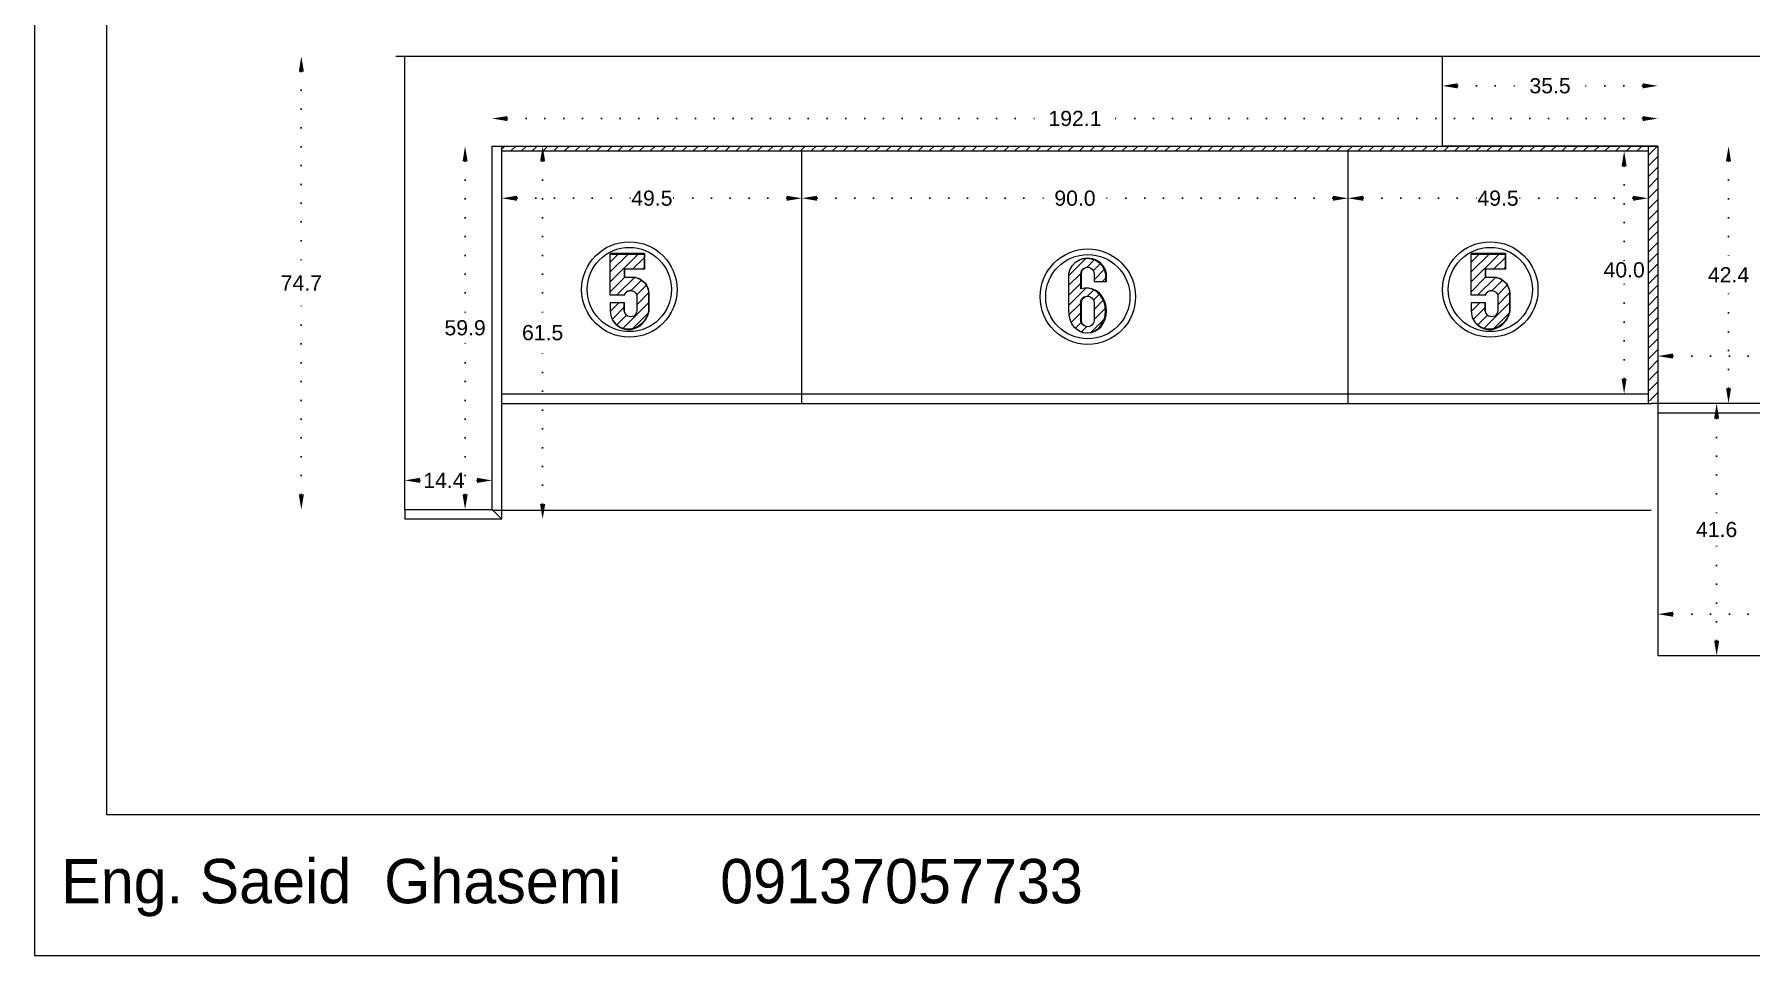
# Model space of a CAD drawing. Header units: inches. Extents: x 104 to 9740, y 936 to 6735.
# Drawn here: x 2817.4 to 3100.3, y 1988.3 to 2140.1 of the extents above; entities that cross this region are included whole.
import ezdxf

# ---------------------------------------------------------------- set-up
doc = ezdxf.new("R2010")
doc.units = ezdxf.units.IN
doc.header["$MEASUREMENT"] = 0
doc.linetypes.add('ACAD_ISO07W100', pattern=[3, 0, -3])
doc.styles.get("Standard").update_dxf_attribs({"font": 'arial.ttf'})
doc.dimstyles.new('Copy of Standard', dxfattribs={"dimtxt": 2.5, "dimasz": 2.5, "dimexe": 0.18, "dimexo": 0.0625, "dimgap": 0.09, "dimtad": 0, "dimtih": 1, "dimtoh": 1, "dimdec": 1, "dimzin": 0, "dimdsep": 46, "dimtxsty": 'Standard', "dimcen": 0.09, "dimse1": 1, "dimse2": 1, "dimadec": 0, "dimazin": 0, "dimtfac": 1, "dimtdec": 1, "dimtix": 1, "dimtofl": 0, "dimtmove": 0, "dimatfit": 3, "dimfxl": 1, "dimtolj": 1, "dimtzin": 0, "dimarcsym": 0})

# ---------------------------------------------------------------- blocks, each defined once
blk = doc.blocks.new('*D304')
at = {"color": 0, "linetype": 'ACAD_ISO07W100', "lineweight": -2, "transparency": 16777216}
for p, q in [((3096.67, 2119.21), (3096.67, 2101.86)), ((3096.67, 2081.81), (3096.67, 2099.16))]:
    blk.add_line(p, q, dxfattribs=at)
at = {"color": 0, "transparency": 16777216}
for points in [[(3096.25, 2119.21), (3097.08, 2119.21), (3096.67, 2121.71)], [(3096.25, 2081.81), (3097.08, 2081.81), (3096.67, 2079.31)]]:
    blk.add_solid(points, dxfattribs=at)
at = {"layer": 'Defpoints', "color": 0, "transparency": 16777216}
for p in [(3085, 2121.71), (3096.67, 2121.71), (3085, 2079.31)]:
    blk.add_point(p, dxfattribs=at)
at = {"color": 0, "lineweight": 20, "transparency": 16777216, "insert": (3096.67, 2100.51), "char_height": 2.5, "attachment_point": 5}
blk.add_mtext('\\A1;42.4', dxfattribs=at)
blk = doc.blocks.new('*D305')
at = {"color": 0, "linetype": 'ACAD_ISO07W100', "lineweight": -2, "transparency": 16777216}
for p, q in [((3052, 2131.65), (3063.9, 2131.65)), ((3082.5, 2131.65), (3070.59, 2131.65))]:
    blk.add_line(p, q, dxfattribs=at)
at = {"color": 0, "transparency": 16777216}
for points in [[(3052, 2132.07), (3052, 2131.23), (3049.5, 2131.65)], [(3082.5, 2132.07), (3082.5, 2131.23), (3085, 2131.65)]]:
    blk.add_solid(points, dxfattribs=at)
at = {"layer": 'Defpoints', "color": 0, "transparency": 16777216}
for p in [(3085, 2131.65), (3049.5, 2121.71), (3085, 2121.71)]:
    blk.add_point(p, dxfattribs=at)
at = {"color": 0, "lineweight": 20, "transparency": 16777216, "insert": (3067.25, 2131.65), "char_height": 2.5, "attachment_point": 5}
blk.add_mtext('\\A1;35.5', dxfattribs=at)
blk = doc.blocks.new('*D306')
at = {"color": 0, "linetype": 'ACAD_ISO07W100', "lineweight": -2, "transparency": 16777216}
for p, q in [((2895.4, 2126.26), (2985, 2126.26)), ((3082.5, 2126.26), (2992.9, 2126.26))]:
    blk.add_line(p, q, dxfattribs=at)
at = {"color": 0, "transparency": 16777216}
for points in [[(2895.4, 2126.67), (2895.4, 2125.84), (2892.9, 2126.26)], [(3082.5, 2126.67), (3082.5, 2125.84), (3085, 2126.26)]]:
    blk.add_solid(points, dxfattribs=at)
at = {"layer": 'Defpoints', "color": 0, "transparency": 16777216}
for p in [(2892.9, 2126.26), (2892.9, 2121.71), (3085, 2121.71)]:
    blk.add_point(p, dxfattribs=at)
at = {"color": 0, "lineweight": 20, "transparency": 16777216, "insert": (2988.95, 2126.26), "char_height": 2.5, "attachment_point": 5}
blk.add_mtext('\\A1;192.1', dxfattribs=at)
blk = doc.blocks.new('*D307')
at = {"color": 0, "linetype": 'ACAD_ISO07W100', "lineweight": -2, "transparency": 16777216}
for p, q in [((2888.44, 2119.21), (2888.44, 2093.13)), ((2888.44, 2064.31), (2888.44, 2090.39))]:
    blk.add_line(p, q, dxfattribs=at)
at = {"color": 0, "transparency": 16777216}
for points in [[(2888.03, 2119.21), (2888.86, 2119.21), (2888.44, 2121.71)], [(2888.03, 2064.31), (2888.86, 2064.31), (2888.44, 2061.81)]]:
    blk.add_solid(points, dxfattribs=at)
at = {"layer": 'Defpoints', "color": 0, "transparency": 16777216}
for p in [(2888.44, 2121.71), (2892.9, 2121.71), (2892.9, 2061.81)]:
    blk.add_point(p, dxfattribs=at)
at = {"color": 0, "lineweight": 20, "transparency": 16777216, "insert": (2888.44, 2091.76), "char_height": 2.5, "attachment_point": 5}
blk.add_mtext('\\A1;59.9', dxfattribs=at)
blk = doc.blocks.new('*D296')
at = {"color": 0, "linetype": 'ACAD_ISO07W100', "lineweight": -2, "transparency": 16777216}
for p, q in [((2861.45, 2134.01), (2861.45, 2100.5)), ((2861.45, 2064.31), (2861.45, 2097.82))]:
    blk.add_line(p, q, dxfattribs=at)
at = {"color": 0, "transparency": 16777216}
for points in [[(2861.03, 2134.01), (2861.87, 2134.01), (2861.45, 2136.51)], [(2861.03, 2064.31), (2861.87, 2064.31), (2861.45, 2061.81)]]:
    blk.add_solid(points, dxfattribs=at)
at = {"layer": 'Defpoints', "color": 0, "transparency": 16777216}
for p in [(2861.45, 2136.51), (2877, 2136.51), (2877, 2061.81)]:
    blk.add_point(p, dxfattribs=at)
at = {"color": 0, "lineweight": 20, "transparency": 16777216, "insert": (2861.45, 2099.16), "char_height": 2.5, "attachment_point": 5}
blk.add_mtext('\\A1;74.7', dxfattribs=at)
blk = doc.blocks.new('*D308')
at = {"color": 0, "linetype": 'ACAD_ISO07W100', "lineweight": -2, "transparency": 16777216}
for p, q in [((2881, 2066.62), (2881.73, 2066.62)), ((2890.4, 2066.62), (2888.16, 2066.62))]:
    blk.add_line(p, q, dxfattribs=at)
at = {"color": 0, "transparency": 16777216}
for points in [[(2881, 2067.04), (2881, 2066.21), (2878.5, 2066.62)], [(2890.4, 2067.04), (2890.4, 2066.21), (2892.9, 2066.62)]]:
    blk.add_solid(points, dxfattribs=at)
at = {"layer": 'Defpoints', "color": 0, "transparency": 16777216}
for p in [(2892.9, 2066.62), (2878.5, 2061.81), (2892.9, 2061.81)]:
    blk.add_point(p, dxfattribs=at)
at = {"color": 0, "lineweight": 20, "transparency": 16777216, "insert": (2884.95, 2066.62), "char_height": 2.5, "attachment_point": 5}
blk.add_mtext('\\A1;14.4', dxfattribs=at)
blk = doc.blocks.new('*D309')
at = {"color": 0, "linetype": 'ACAD_ISO07W100', "lineweight": -2, "transparency": 16777216}
for p, q in [((2897, 2113.12), (2915.83, 2113.12)), ((2941.45, 2113.12), (2922.62, 2113.12))]:
    blk.add_line(p, q, dxfattribs=at)
at = {"color": 0, "transparency": 16777216}
for points in [[(2897, 2113.54), (2897, 2112.7), (2894.5, 2113.12)], [(2941.45, 2113.54), (2941.45, 2112.7), (2943.95, 2113.12)]]:
    blk.add_solid(points, dxfattribs=at)
at = {"layer": 'Defpoints', "color": 0, "transparency": 16777216}
for p in [(2894.5, 2121.71), (2943.95, 2120.91), (2894.5, 2113.12)]:
    blk.add_point(p, dxfattribs=at)
at = {"color": 0, "lineweight": 20, "transparency": 16777216, "insert": (2919.22, 2113.12), "char_height": 2.5, "attachment_point": 5}
blk.add_mtext('\\A1;49.5', dxfattribs=at)
blk = doc.blocks.new('*D297')
at = {"color": 0, "linetype": 'ACAD_ISO07W100', "lineweight": -2, "transparency": 16777216}
for p, q in [((2946.45, 2113.12), (2985.62, 2113.12)), ((3031.45, 2113.12), (2992.28, 2113.12))]:
    blk.add_line(p, q, dxfattribs=at)
at = {"color": 0, "transparency": 16777216}
for points in [[(2946.45, 2113.54), (2946.45, 2112.7), (2943.95, 2113.12)], [(3031.45, 2113.54), (3031.45, 2112.7), (3033.95, 2113.12)]]:
    blk.add_solid(points, dxfattribs=at)
at = {"layer": 'Defpoints', "color": 0, "transparency": 16777216}
for p in [(2943.95, 2120.91), (3033.95, 2120.91), (2943.95, 2113.12)]:
    blk.add_point(p, dxfattribs=at)
at = {"color": 0, "lineweight": 20, "transparency": 16777216, "insert": (2988.95, 2113.12), "char_height": 2.5, "attachment_point": 5}
blk.add_mtext('\\A1;90.0', dxfattribs=at)
blk = doc.blocks.new('*D298')
at = {"color": 0, "linetype": 'ACAD_ISO07W100', "lineweight": -2, "transparency": 16777216}
for p, q in [((3036.45, 2113.12), (3055.28, 2113.12)), ((3080.9, 2113.12), (3062.07, 2113.12))]:
    blk.add_line(p, q, dxfattribs=at)
at = {"color": 0, "transparency": 16777216}
for points in [[(3036.45, 2113.54), (3036.45, 2112.7), (3033.95, 2113.12)], [(3080.9, 2113.54), (3080.9, 2112.7), (3083.4, 2113.12)]]:
    blk.add_solid(points, dxfattribs=at)
at = {"layer": 'Defpoints', "color": 0, "transparency": 16777216}
for p in [(3083.4, 2121.71), (3033.95, 2120.91), (3083.4, 2113.12)]:
    blk.add_point(p, dxfattribs=at)
at = {"color": 0, "lineweight": 20, "transparency": 16777216, "insert": (3058.67, 2113.12), "char_height": 2.5, "attachment_point": 5}
blk.add_mtext('\\A1;49.5', dxfattribs=at)
blk = doc.blocks.new('*D310')
at = {"color": 0, "linetype": 'ACAD_ISO07W100', "lineweight": -2, "transparency": 16777216}
for p, q in [((3087.5, 2087.11), (3148.55, 2087.11)), ((3218, 2087.11), (3156.95, 2087.11))]:
    blk.add_line(p, q, dxfattribs=at)
at = {"color": 0, "transparency": 16777216}
for points in [[(3087.5, 2087.53), (3087.5, 2086.7), (3085, 2087.11)], [(3218, 2087.53), (3218, 2086.7), (3220.5, 2087.11)]]:
    blk.add_solid(points, dxfattribs=at)
at = {"layer": 'Defpoints', "color": 0, "transparency": 16777216}
for p in [(3220.5, 2087.11), (3085, 2079.31), (3220.5, 2079.31)]:
    blk.add_point(p, dxfattribs=at)
at = {"color": 0, "lineweight": 20, "transparency": 16777216, "insert": (3152.75, 2087.11), "char_height": 2.5, "attachment_point": 5}
blk.add_mtext('\\A1;135.5', dxfattribs=at)
blk = doc.blocks.new('*D299')
at = {"color": 0, "linetype": 'ACAD_ISO07W100', "lineweight": -2, "transparency": 16777216}
for p, q in [((3079.46, 2118.41), (3079.46, 2102.68)), ((3079.46, 2083.41), (3079.46, 2099.94))]:
    blk.add_line(p, q, dxfattribs=at)
at = {"color": 0, "transparency": 16777216}
for points in [[(3079.04, 2118.41), (3079.87, 2118.41), (3079.46, 2120.91)], [(3079.04, 2083.41), (3079.87, 2083.41), (3079.46, 2080.91)]]:
    blk.add_solid(points, dxfattribs=at)
at = {"layer": 'Defpoints', "color": 0, "transparency": 16777216}
for p in [(3083.4, 2120.91), (3034.56, 2080.91), (3079.46, 2080.91)]:
    blk.add_point(p, dxfattribs=at)
at = {"color": 0, "lineweight": 20, "transparency": 16777216, "insert": (3079.46, 2101.31), "char_height": 2.5, "attachment_point": 5}
blk.add_mtext('\\A1;40.0', dxfattribs=at)
blk = doc.blocks.new('*D317')
at = {"color": 0, "linetype": 'ACAD_ISO07W100', "lineweight": -2, "transparency": 16777216}
for p, q in [((2901.22, 2119.21), (2901.22, 2092.33)), ((2901.22, 2062.71), (2901.22, 2089.59))]:
    blk.add_line(p, q, dxfattribs=at)
at = {"color": 0, "transparency": 16777216}
for points in [[(2900.8, 2119.21), (2901.64, 2119.21), (2901.22, 2121.71)], [(2900.8, 2062.71), (2901.64, 2062.71), (2901.22, 2060.21)]]:
    blk.add_solid(points, dxfattribs=at)
at = {"layer": 'Defpoints', "color": 0, "transparency": 16777216}
for p in [(2894.5, 2121.71), (2901.22, 2121.71), (2894.5, 2060.21)]:
    blk.add_point(p, dxfattribs=at)
at = {"color": 0, "lineweight": 20, "transparency": 16777216, "insert": (2901.22, 2090.96), "char_height": 2.5, "attachment_point": 5}
blk.add_mtext('\\A1;61.5', dxfattribs=at)
blk = doc.blocks.new('*D318')
at = {"color": 0, "linetype": 'ACAD_ISO07W100', "lineweight": -2, "transparency": 16777216}
for p, q in [((3087.5, 2044.57), (3149.11, 2044.57)), ((3217.5, 2044.57), (3157.48, 2044.57))]:
    blk.add_line(p, q, dxfattribs=at)
at = {"color": 0, "transparency": 16777216}
for points in [[(3087.5, 2044.98), (3087.5, 2044.15), (3085, 2044.57)], [(3217.5, 2044.98), (3217.5, 2044.15), (3220, 2044.57)]]:
    blk.add_solid(points, dxfattribs=at)
at = {"layer": 'Defpoints', "color": 0, "transparency": 16777216}
for p in [(3220, 2044.57), (3085, 2039.31), (3220, 2037.71)]:
    blk.add_point(p, dxfattribs=at)
at = {"color": 0, "lineweight": 20, "transparency": 16777216, "insert": (3153.3, 2044.57), "char_height": 2.5, "attachment_point": 5}
blk.add_mtext('\\A1;135.0', dxfattribs=at)
blk = doc.blocks.new('*D320')
at = {"color": 0, "linetype": 'ACAD_ISO07W100', "lineweight": -2, "transparency": 16777216}
for p, q in [((3094.7, 2076.81), (3094.7, 2059.88)), ((3094.7, 2040.21), (3094.7, 2057.14))]:
    blk.add_line(p, q, dxfattribs=at)
at = {"color": 0, "transparency": 16777216}
for points in [[(3094.29, 2076.81), (3095.12, 2076.81), (3094.7, 2079.31)], [(3094.29, 2040.21), (3095.12, 2040.21), (3094.7, 2037.71)]]:
    blk.add_solid(points, dxfattribs=at)
at = {"layer": 'Defpoints', "color": 0, "transparency": 16777216}
for p in [(3085, 2079.31), (3085, 2037.71), (3094.7, 2037.71)]:
    blk.add_point(p, dxfattribs=at)
at = {"color": 0, "lineweight": 20, "transparency": 16777216, "insert": (3094.7, 2058.51), "char_height": 2.5, "attachment_point": 5}
blk.add_mtext('\\A1;41.6', dxfattribs=at)

msp = doc.modelspace()

# ---------------------------------------------------------------- hatches: boundary and pattern name
at = {"lineweight": 20}
h = msp.add_hatch(dxfattribs=at)
h.set_pattern_fill('ANSI31', color=256, scale=10)
h.set_pattern_definition([(45, (1348.1297, 689.729), (-0.8838835, 0.8838835), [])])
h.paths.add_polyline_path([(3083.4, 2121.71), (3049.5, 2121.71), (2894.5, 2121.71), (2894.5, 2120.91), (3083.4, 2120.91)])
h = msp.add_hatch(dxfattribs=at)
h.set_pattern_fill('ANSI31', color=256, scale=10)
h.set_pattern_definition([(45, (1348.1297, -217.913), (-0.8838835, 0.8838835), [])])
h.paths.add_polyline_path([(3083.4, 2080.11), (3083.9, 2079.31), (3085, 2079.31), (3085, 2121.71), (3083.4, 2121.71)])
h = msp.add_hatch(dxfattribs=at)
h.set_pattern_fill('ANSI31', color=256, scale=9.218651)
h.set_pattern_definition([(45, (2237.5294, 2643.4883), (-0.8148213, 0.8148213), [])])
h.paths.add_polyline_path([(2918.07, 2099.1), (2917.84, 2099.35), (2917.58, 2099.57), (2917.29, 2099.76), (2916.98, 2099.91), (2916.71, 2100.01), (2916.4, 2100.07), (2916.03, 2100.1), (2914.68, 2100.1), (2914.68, 2101.41), (2917.96, 2101.41), (2917.96, 2103.93), (2912.36, 2103.93), (2912.36, 2097.18), (2914.68, 2097.18), (2914.77, 2097.38), (2914.9, 2097.56), (2915.06, 2097.7), (2915.25, 2097.82), (2915.46, 2097.88), (2915.7, 2097.91), (2915.95, 2097.88), (2916.16, 2097.81), (2916.35, 2097.7), (2916.52, 2097.55), (2916.65, 2097.37), (2916.74, 2097.17), (2916.74, 2094.59), (2916.71, 2094.33), (2916.6, 2094.08), (2916.44, 2093.87), (2916.23, 2093.71), (2915.99, 2093.61), (2915.73, 2093.58), (2915.46, 2093.61), (2915.22, 2093.71), (2914.99, 2093.89), (2914.81, 2094.12), (2914.71, 2094.36), (2914.68, 2094.62), (2914.68, 2095.88), (2912.36, 2095.88), (2912.36, 2094.59), (2912.39, 2094.17), (2912.47, 2093.76), (2912.6, 2093.41), (2912.78, 2093.04), (2913.02, 2092.7), (2913.29, 2092.39), (2913.61, 2092.12), (2913.96, 2091.9), (2914.33, 2091.73), (2914.73, 2091.6), (2915.14, 2091.53), (2915.55, 2091.52), (2915.94, 2091.59), (2916.32, 2091.71), (2916.68, 2091.87), (2917.02, 2092.06), (2917.34, 2092.29), (2917.64, 2092.55), (2917.9, 2092.84), (2918.13, 2093.16), (2918.33, 2093.5), (2918.49, 2093.86), (2918.61, 2094.24), (2918.69, 2094.62), (2918.69, 2097.18), (2918.69, 2097.52), (2918.65, 2097.86), (2918.56, 2098.19), (2918.44, 2098.51), (2918.27, 2098.82)])
h = msp.add_hatch(dxfattribs=at)
h.set_pattern_fill('ANSI31', color=256, scale=9.218651)
h.set_pattern_definition([(45, (2331.1645, 2643.0461), (-0.8148213, 0.8148213), [])])
h.paths.add_polyline_path([(2993.05, 2097.24), (2992.85, 2097.45), (2992.64, 2097.65), (2992.4, 2097.82), (2992.15, 2097.97), (2991.89, 2098.09), (2991.62, 2098.19), (2991.33, 2098.25), (2991.05, 2098.29), (2990.76, 2098.31), (2990.56, 2098.29), (2990.31, 2098.25), (2990.02, 2098.18), (2989.9, 2098.17), (2989.9, 2100.68), (2989.94, 2100.95), (2990.04, 2101.19), (2990.2, 2101.41), (2990.42, 2101.57), (2990.67, 2101.67), (2990.79, 2101.72), (2991.06, 2101.75), (2991.33, 2101.72), (2991.58, 2101.61), (2991.8, 2101.45), (2991.96, 2101.23), (2992.06, 2100.98), (2992.1, 2100.71), (2992.1, 2099.42), (2994, 2099.42), (2994, 2100.68), (2993.78, 2101.37), (2993.42, 2101.99), (2992.92, 2102.51), (2992.32, 2102.91), (2991.64, 2103.15), (2990.93, 2103.24), (2990.92, 2103.24), (2990.21, 2103.15), (2989.59, 2102.93), (2989.03, 2102.57), (2988.53, 2102.04), (2988.16, 2101.41), (2987.94, 2100.71), (2987.94, 2094.68), (2987.95, 2094.42), (2987.97, 2094.16), (2988, 2093.91), (2988.04, 2093.65), (2988.09, 2093.4), (2988.15, 2093.15), (2988.19, 2092.99), (2988.44, 2092.41), (2988.8, 2091.9), (2989.26, 2091.47), (2989.72, 2091.2), (2990.27, 2091.02), (2990.89, 2090.95), (2991.51, 2091.02), (2992.1, 2091.21), (2992.63, 2091.53), (2992.8, 2091.68), (2993.05, 2091.94), (2993.45, 2092.53), (2993.75, 2093.18), (2993.94, 2093.87), (2994, 2094.59), (2993.94, 2095.3), (2993.75, 2096), (2993.45, 2096.65)])
h.paths.add_polyline_path([(2989.94, 2096.22), (2990.04, 2096.47), (2990.2, 2096.68), (2990.42, 2096.85), (2990.67, 2096.95), (2990.93, 2096.98), (2991.06, 2096.98), (2991.33, 2096.95), (2991.58, 2096.84), (2991.8, 2096.68), (2991.96, 2096.46), (2992.06, 2096.21), (2992.1, 2095.94), (2992.1, 2092.99), (2992.06, 2092.72), (2991.96, 2092.47), (2991.8, 2092.26), (2991.58, 2092.09), (2991.33, 2091.99), (2991.06, 2091.95), (2990.79, 2091.99), (2990.67, 2092.04), (2990.54, 2092.09), (2990.42, 2092.14), (2990.2, 2092.31), (2990.04, 2092.52), (2989.94, 2092.77), (2989.9, 2093.03), (2989.9, 2095.96)], flags=16)
h = msp.add_hatch(dxfattribs=at)
h.set_pattern_fill('ANSI31', color=256, scale=9.218651)
h.set_pattern_definition([(45, (2379.4233, 2643.4883), (-0.8148213, 0.8148213), [])])
h.paths.add_polyline_path([(3059.97, 2099.1), (3059.73, 2099.35), (3059.47, 2099.57), (3059.18, 2099.76), (3058.88, 2099.91), (3058.61, 2100.01), (3058.3, 2100.07), (3057.93, 2100.1), (3056.57, 2100.1), (3056.57, 2101.41), (3059.86, 2101.41), (3059.86, 2103.93), (3054.26, 2103.93), (3054.26, 2097.18), (3056.57, 2097.18), (3056.66, 2097.38), (3056.79, 2097.56), (3056.95, 2097.7), (3057.15, 2097.82), (3057.36, 2097.88), (3057.6, 2097.91), (3057.84, 2097.88), (3058.05, 2097.81), (3058.25, 2097.7), (3058.41, 2097.55), (3058.54, 2097.37), (3058.63, 2097.17), (3058.63, 2094.59), (3058.6, 2094.33), (3058.5, 2094.08), (3058.34, 2093.87), (3058.13, 2093.71), (3057.88, 2093.61), (3057.62, 2093.58), (3057.36, 2093.61), (3057.11, 2093.71), (3056.88, 2093.89), (3056.71, 2094.12), (3056.61, 2094.36), (3056.57, 2094.62), (3056.57, 2095.88), (3054.26, 2095.88), (3054.26, 2094.59), (3054.28, 2094.17), (3054.37, 2093.76), (3054.49, 2093.41), (3054.68, 2093.04), (3054.91, 2092.7), (3055.19, 2092.39), (3055.5, 2092.12), (3055.85, 2091.9), (3056.23, 2091.73), (3056.62, 2091.6), (3057.03, 2091.53), (3057.45, 2091.52), (3057.83, 2091.59), (3058.21, 2091.71), (3058.57, 2091.87), (3058.91, 2092.06), (3059.23, 2092.29), (3059.53, 2092.55), (3059.79, 2092.84), (3060.03, 2093.16), (3060.22, 2093.5), (3060.39, 2093.86), (3060.51, 2094.24), (3060.59, 2094.62), (3060.59, 2097.18), (3060.59, 2097.52), (3060.54, 2097.86), (3060.46, 2098.19), (3060.33, 2098.51), (3060.17, 2098.82)])

# ---------------------------------------------------------------- linework, layer by layer
for p, q in [((3281.4, 2136.51), (2877, 2136.51)), ((2878.5, 2061.81), (2878.5, 2136.51)), ((3049.5, 2121.71), (3049.5, 2136.51)), ((2892.9, 2061.81), (2892.9, 2121.71)), ((2892.9, 2121.71), (3085, 2121.71)), ((2894.5, 2060.21), (2894.5, 2121.71)), ((3085, 2121.71), (3049.5, 2121.71)), ((3083.4, 2121.71), (3083.4, 2079.31)), ((3085, 2121.71), (3085, 2079.31)), ((2894.5, 2120.91), (3083.4, 2120.91)), ((2943.95, 2079.31), (2943.95, 2120.91)), ((3033.95, 2079.31), (3033.95, 2120.91)), ((2917.96, 2103.93), (2917.96, 2101.41)), ((2990.79, 2101.72), (2991.06, 2101.75)), ((3059.86, 2103.93), (3059.86, 2101.41)), ((2914.71, 2101.41), (2914.71, 2100.12)), ((3056.61, 2101.41), (3056.61, 2100.12)), ((2912.36, 2097.18), (2914.68, 2097.18)), ((2915.73, 2097.91), (2915.95, 2097.88)), ((2915.95, 2097.88), (2916.16, 2097.81)), ((2916.16, 2097.81), (2916.35, 2097.7)), ((2916.35, 2097.7), (2916.52, 2097.55)), ((2916.52, 2097.55), (2916.65, 2097.37)), ((2916.65, 2097.37), (2916.74, 2097.17)), ((2916.74, 2097.17), (2916.74, 2094.59)), ((3054.26, 2097.18), (3056.57, 2097.18)), ((3057.62, 2097.91), (3057.84, 2097.88)), ((3057.84, 2097.88), (3058.05, 2097.81)), ((3058.05, 2097.81), (3058.25, 2097.7)), ((3058.25, 2097.7), (3058.41, 2097.55)), ((3058.41, 2097.55), (3058.54, 2097.37)), ((3058.54, 2097.37), (3058.63, 2097.17)), ((3058.63, 2097.17), (3058.63, 2094.59)), ((2915.22, 2093.71), (2915.01, 2093.87)), ((2915.46, 2093.61), (2915.22, 2093.71)), ((2915.73, 2093.58), (2915.46, 2093.61)), ((2915.99, 2093.61), (2915.73, 2093.58)), ((2916.23, 2093.71), (2915.99, 2093.61)), ((2916.44, 2093.87), (2916.23, 2093.71)), ((2916.6, 2094.08), (2916.44, 2093.87)), ((2916.71, 2094.33), (2916.6, 2094.08)), ((2916.74, 2094.59), (2916.71, 2094.33)), ((3057.11, 2093.71), (3056.9, 2093.87)), ((3057.36, 2093.61), (3057.11, 2093.71)), ((3057.62, 2093.58), (3057.36, 2093.61)), ((3057.88, 2093.61), (3057.62, 2093.58)), ((3058.13, 2093.71), (3057.88, 2093.61)), ((3058.34, 2093.87), (3058.13, 2093.71)), ((3058.5, 2094.08), (3058.34, 2093.87)), ((3058.6, 2094.33), (3058.5, 2094.08)), ((3058.63, 2094.59), (3058.6, 2094.33)), ((2894.5, 2080.91), (3083.4, 2080.91)), ((2894.5, 2079.31), (3084, 2079.31)), ((3085, 2079.31), (3083.9, 2079.31)), ((3085, 2080.11), (3085, 2037.71)), ((3220.5, 2079.31), (3085, 2079.31)), ((3220, 2077.71), (3085, 2077.71)), ((2878.5, 2061.81), (2892.9, 2061.81)), ((2878.5, 2061.81), (2878.5, 2060.21)), ((2894.5, 2060.21), (2878.5, 2060.21)), ((2892.9, 2061.81), (2894.5, 2060.21)), ((2892.9, 2061.71), (3083.9, 2061.71)), ((3220, 2037.71), (3085, 2037.71))]:
    msp.add_line(p, q, dxfattribs=at)
for points in [[(2817.45, 2695.55), (2817.45, 1988.29), (3317.53, 1988.29), (3317.53, 2695.55)], [(2829.35, 2683.65), (2829.35, 2011.58), (3305.63, 2011.58), (3305.63, 2683.65)], [(2990.02, 2100.71), (2990.06, 2100.98), (2990.16, 2101.23), (2990.33, 2101.45), (2990.54, 2101.61), (2990.79, 2101.72), (2990.67, 2101.67), (2990.42, 2101.57), (2990.2, 2101.41), (2990.04, 2101.19), (2989.94, 2100.95), (2989.9, 2100.68)], [(2914.71, 2097.17), (2914.8, 2097.37), (2914.93, 2097.55), (2915.1, 2097.7), (2915.29, 2097.81), (2915.51, 2097.88), (2915.73, 2097.91), (2915.68, 2097.91), (2915.46, 2097.88), (2915.25, 2097.82), (2915.06, 2097.7), (2914.9, 2097.56), (2914.77, 2097.38), (2914.68, 2097.18)], [(2991.8, 2092.26), (2991.58, 2092.09), (2991.33, 2091.99), (2991.06, 2091.95), (2990.79, 2091.99), (2990.67, 2092.04), (2990.54, 2092.09), (2990.42, 2092.14), (2990.2, 2092.31), (2990.04, 2092.52), (2989.94, 2092.77), (2989.9, 2093.03), (2989.9, 2095.96), (2989.94, 2096.22), (2990.04, 2096.47), (2990.2, 2096.68), (2990.42, 2096.85), (2990.67, 2096.95), (2990.93, 2096.98), (2991.06, 2096.98), (2991.33, 2096.95), (2991.58, 2096.84), (2991.8, 2096.68), (2991.96, 2096.46), (2992.06, 2096.21), (2992.1, 2095.94), (2992.1, 2092.99), (2992.06, 2092.72), (2991.96, 2092.47)], [(3056.61, 2097.17), (3056.7, 2097.37), (3056.83, 2097.55), (3056.99, 2097.7), (3057.19, 2097.81), (3057.4, 2097.88), (3057.62, 2097.91), (3057.58, 2097.91), (3057.36, 2097.88), (3057.15, 2097.82), (3056.95, 2097.7), (3056.79, 2097.56), (3056.66, 2097.38), (3056.57, 2097.18)]]:
    msp.add_lwpolyline(points, close=True, dxfattribs=at)
for points in [[(2918.03, 2103.99), (2912.36, 2103.99), (2912.36, 2103.93)], [(2914.71, 2097.17), (2912.36, 2097.17), (2912.36, 2097.18), (2912.36, 2103.93), (2917.96, 2103.93), (2918.03, 2103.99), (2918.03, 2101.41), (2917.96, 2101.41), (2914.71, 2101.41), (2914.68, 2101.37), (2914.68, 2100.1), (2914.71, 2100.12), (2916.08, 2100.12), (2916.45, 2100.09), (2916.77, 2100.03), (2917.04, 2099.93), (2917.35, 2099.78), (2917.64, 2099.59), (2917.91, 2099.36), (2918.14, 2099.11), (2918.34, 2098.83)], [(2988.09, 2093.4), (2988.04, 2093.65), (2988, 2093.91), (2987.97, 2094.16), (2987.95, 2094.42), (2987.94, 2094.68), (2987.94, 2100.71), (2988.16, 2101.41), (2988.53, 2102.04), (2989.03, 2102.57), (2989.59, 2102.93), (2989.64, 2102.96), (2990.33, 2103.21), (2991.05, 2103.3), (2991.06, 2103.3), (2991.77, 2103.21), (2992.46, 2102.96), (2993.07, 2102.57)], [(2989.59, 2102.93), (2990.21, 2103.15), (2990.92, 2103.24), (2990.93, 2103.24), (2991.64, 2103.15), (2992.32, 2102.91), (2992.92, 2102.51), (2993.42, 2101.99), (2993.78, 2101.37), (2994, 2100.68), (2994, 2099.42)], [(2991.06, 2101.75), (2991.33, 2101.72), (2991.58, 2101.61), (2991.8, 2101.45), (2991.96, 2101.23), (2992.06, 2100.98), (2992.1, 2100.71), (2992.1, 2099.42), (2994, 2099.42), (2994.16, 2099.42), (2994.16, 2100.71), (2993.94, 2101.41), (2993.57, 2102.04), (2993.07, 2102.57)], [(3059.92, 2103.99), (3054.26, 2103.99), (3054.26, 2103.93)], [(3056.61, 2097.17), (3054.26, 2097.17), (3054.26, 2097.18), (3054.26, 2103.93), (3059.86, 2103.93), (3059.92, 2103.99), (3059.92, 2101.41), (3059.86, 2101.41), (3056.61, 2101.41), (3056.57, 2101.37), (3056.57, 2100.1), (3056.61, 2100.12), (3057.98, 2100.12), (3058.35, 2100.09), (3058.66, 2100.03), (3058.93, 2099.93), (3059.25, 2099.78), (3059.54, 2099.59), (3059.8, 2099.36), (3060.04, 2099.11), (3060.24, 2098.83)], [(2914.68, 2100.1), (2916.03, 2100.1), (2916.4, 2100.07), (2916.71, 2100.01), (2916.98, 2099.91), (2917.29, 2099.76), (2917.58, 2099.57), (2917.84, 2099.35), (2918.07, 2099.1), (2918.27, 2098.82), (2918.44, 2098.51), (2918.56, 2098.19), (2918.65, 2097.86), (2918.69, 2097.52), (2918.69, 2097.18), (2918.69, 2094.62), (2918.61, 2094.24), (2918.49, 2093.86), (2918.33, 2093.5), (2918.13, 2093.16), (2917.9, 2092.84), (2917.64, 2092.55), (2917.34, 2092.29), (2917.02, 2092.06), (2916.68, 2091.87), (2916.32, 2091.71), (2915.94, 2091.59), (2915.55, 2091.52), (2915.14, 2091.53), (2914.73, 2091.6), (2914.33, 2091.73), (2913.96, 2091.9), (2913.61, 2092.12), (2913.29, 2092.39), (2913.02, 2092.7), (2912.78, 2093.04), (2912.6, 2093.41)], [(2990.02, 2098.18), (2989.9, 2098.17), (2989.9, 2100.68)], [(2992.95, 2091.63), (2993.2, 2091.88), (2993.61, 2092.48), (2993.91, 2093.14), (2994.09, 2093.84), (2994.16, 2094.56), (2994.09, 2095.28), (2993.91, 2095.99), (2993.61, 2096.64), (2993.2, 2097.24), (2993, 2097.46), (2992.78, 2097.65), (2992.55, 2097.83), (2992.29, 2097.97), (2992.03, 2098.1), (2991.75, 2098.2), (2991.47, 2098.26), (2991.18, 2098.31), (2990.89, 2098.32), (2990.59, 2098.3), (2990.56, 2098.29), (2990.31, 2098.25), (2990.02, 2098.18), (2990.02, 2100.71)], [(3056.57, 2100.1), (3057.93, 2100.1), (3058.3, 2100.07), (3058.61, 2100.01), (3058.88, 2099.91), (3059.18, 2099.76), (3059.47, 2099.57), (3059.73, 2099.35), (3059.97, 2099.1), (3060.17, 2098.82), (3060.33, 2098.51), (3060.46, 2098.19), (3060.54, 2097.86), (3060.59, 2097.52), (3060.59, 2097.18), (3060.59, 2094.62), (3060.51, 2094.24), (3060.39, 2093.86), (3060.22, 2093.5), (3060.03, 2093.16), (3059.79, 2092.84), (3059.53, 2092.55), (3059.23, 2092.29), (3058.91, 2092.06), (3058.57, 2091.87), (3058.21, 2091.71), (3057.83, 2091.59), (3057.45, 2091.52), (3057.03, 2091.53), (3056.62, 2091.6), (3056.23, 2091.73), (3055.85, 2091.9), (3055.5, 2092.12), (3055.19, 2092.39), (3054.91, 2092.7), (3054.68, 2093.04), (3054.49, 2093.41)], [(2912.47, 2093.76), (2912.6, 2093.41), (2912.61, 2093.37), (2912.8, 2092.99), (2913.04, 2092.65), (2913.32, 2092.34), (2913.64, 2092.07), (2913.99, 2091.84), (2914.37, 2091.67), (2914.77, 2091.54), (2915.18, 2091.47), (2915.6, 2091.46), (2915.99, 2091.53), (2916.37, 2091.65), (2916.73, 2091.81), (2917.08, 2092), (2917.4, 2092.23), (2917.7, 2092.5), (2917.97, 2092.79), (2918.2, 2093.11), (2918.4, 2093.46), (2918.56, 2093.82), (2918.69, 2094.2), (2918.77, 2094.59), (2918.77, 2097.17), (2918.77, 2097.52), (2918.72, 2097.86), (2918.64, 2098.2), (2918.51, 2098.52), (2918.34, 2098.83)], [(2989.72, 2091.2), (2990.27, 2091.02), (2990.89, 2090.95), (2991.51, 2091.02), (2992.1, 2091.21), (2992.63, 2091.53), (2992.8, 2091.68), (2993.05, 2091.94), (2993.45, 2092.53), (2993.75, 2093.18), (2993.94, 2093.87), (2994, 2094.59), (2993.94, 2095.3), (2993.75, 2096), (2993.45, 2096.65), (2993.05, 2097.24), (2992.85, 2097.45), (2992.64, 2097.65), (2992.4, 2097.82), (2992.15, 2097.97), (2991.89, 2098.09), (2991.62, 2098.19), (2991.33, 2098.25), (2991.05, 2098.29), (2990.76, 2098.31), (2990.56, 2098.29)], [(2990.54, 2092.09), (2990.33, 2092.26), (2990.16, 2092.47), (2990.06, 2092.72), (2990.02, 2092.99), (2990.02, 2095.94), (2990.06, 2096.21), (2990.16, 2096.46), (2990.33, 2096.68), (2990.54, 2096.84), (2990.79, 2096.95), (2991.06, 2096.98)], [(3054.37, 2093.76), (3054.49, 2093.41), (3054.5, 2093.37), (3054.69, 2092.99), (3054.93, 2092.65), (3055.21, 2092.34), (3055.53, 2092.07), (3055.88, 2091.84), (3056.26, 2091.67), (3056.66, 2091.54), (3057.07, 2091.47), (3057.49, 2091.46), (3057.88, 2091.53), (3058.26, 2091.65), (3058.63, 2091.81), (3058.97, 2092), (3059.3, 2092.23), (3059.59, 2092.5), (3059.86, 2092.79), (3060.1, 2093.11), (3060.3, 2093.46), (3060.46, 2093.82), (3060.58, 2094.2), (3060.66, 2094.59), (3060.66, 2097.17), (3060.66, 2097.52), (3060.62, 2097.86), (3060.53, 2098.2), (3060.4, 2098.52), (3060.24, 2098.83)], [(2914.85, 2094.08), (2914.75, 2094.33), (2914.71, 2094.59), (2914.71, 2095.88), (2914.68, 2095.88), (2912.36, 2095.88), (2912.36, 2094.59), (2912.39, 2094.17), (2912.47, 2093.76)], [(2914.85, 2094.08), (2915.01, 2093.87), (2914.97, 2093.91), (2914.81, 2094.12), (2914.71, 2094.36), (2914.68, 2094.62), (2914.68, 2095.88)], [(2992.95, 2091.63), (2992.78, 2091.47), (2992.24, 2091.16), (2991.64, 2090.96), (2991.02, 2090.89), (2990.39, 2090.96), (2989.8, 2091.16), (2989.72, 2091.2), (2989.26, 2091.47), (2988.8, 2091.9), (2988.44, 2092.41), (2988.19, 2092.99), (2988.15, 2093.15), (2988.09, 2093.4)], [(3056.74, 2094.08), (3056.64, 2094.33), (3056.61, 2094.59), (3056.61, 2095.88), (3056.57, 2095.88), (3054.26, 2095.88), (3054.26, 2094.59), (3054.28, 2094.17), (3054.37, 2093.76)], [(3056.74, 2094.08), (3056.9, 2093.87), (3056.87, 2093.91), (3056.71, 2094.12), (3056.61, 2094.36), (3056.57, 2094.62), (3056.57, 2095.88)]]:
    msp.add_lwpolyline(points, dxfattribs=at)
for centre, radius in [((2915.51, 2098.08), 7.86), ((2915.51, 2098.08), 6.94), ((2991.07, 2096.9), 7.86), ((3057.4, 2098.08), 7.86), ((3057.4, 2098.08), 6.94), ((2991.07, 2096.9), 6.94)]:
    msp.add_circle(centre, radius, dxfattribs=at)

# ---------------------------------------------------------------- texts
at = {"lineweight": 20, "insert": (2792.65, 2004.23), "char_height": 7.306, "attachment_point": 1}
msp.add_mtext_dynamic_manual_height_columns('{\\fPlantagenet Cherokee|b0|i0|c0|p18;^IEng. Saeid  Ghasemi      09137057733}', width=322.7126, gutter_width=36.09, heights=[0], dxfattribs=at)

# ---------------------------------------------------------------- dimensions: what is measured, and where the dimension line sits
at = {"lineweight": 20}
for base, p1, p2, picture, middle in [((2861.45, 2136.51), (2877, 2061.81), (2877, 2136.51), '*D296', (2861.45, 2099.16)), ((2901.22, 2121.71), (2894.5, 2060.21), (2894.5, 2121.71), '*D317', (2901.22, 2090.96)), ((3096.67, 2121.71), (3085, 2079.31), (3085, 2121.71), '*D304', (3096.67, 2100.51)), ((3094.7, 2037.71), (3085, 2079.31), (3085, 2037.71), '*D320', (3094.7, 2058.51))]:
    dim = msp.add_linear_dim(base=base, p1=p1, p2=p2, angle=90, dimstyle='Copy of Standard', dxfattribs=at)
    dim.commit()
    dim.dimension.update_dxf_attribs({"geometry": picture, "text_midpoint": middle})
for base, p1, p2, picture, middle in [((3085, 2131.65), (3049.5, 2121.71), (3085, 2121.71), '*D305', (3067.25, 2131.65)), ((2892.9, 2126.26), (3085, 2121.71), (2892.9, 2121.71), '*D306', (2988.95, 2126.26)), ((2892.9, 2066.62), (2878.5, 2061.81), (2892.9, 2061.81), '*D308', (2884.95, 2066.62)), ((3220, 2044.57), (3085, 2039.31), (3220, 2037.71), '*D318', (3153.3, 2044.57))]:
    dim = msp.add_linear_dim(base=base, p1=p1, p2=p2, dimstyle='Copy of Standard', dxfattribs=at)
    dim.commit()
    dim.dimension.update_dxf_attribs({"geometry": picture, "text_midpoint": middle, "dimtype": 160})
for base, p1, p2, picture, middle in [((2888.44, 2121.71), (2892.9, 2061.81), (2892.9, 2121.71), '*D307', (2888.44, 2091.76)), ((3079.46, 2080.91), (3083.4, 2120.91), (3034.56, 2080.91), '*D299', (3079.46, 2101.31))]:
    dim = msp.add_linear_dim(base=base, p1=p1, p2=p2, angle=90, dimstyle='Copy of Standard', dxfattribs=at)
    dim.commit()
    dim.dimension.update_dxf_attribs({"geometry": picture, "text_midpoint": middle, "dimtype": 160})
for base, p1, p2, picture, middle in [((2894.49842602, 2113.12156405), (2943.94842602, 2120.91005467), (2894.49842602, 2121.71005467), '*D309', (2919.22342602, 2113.12156405)), ((3083.39842602, 2113.12156405), (3033.94842602, 2120.91005467), (3083.39842602, 2121.71005467), '*D298', (3058.67342602, 2113.12156405)), ((2943.95, 2113.12), (3033.95, 2120.91), (2943.95, 2120.91), '*D297', (2988.95, 2113.12)), ((3220.5, 2087.11), (3085, 2079.31), (3220.5, 2079.31), '*D310', (3152.75, 2087.11))]:
    dim = msp.add_linear_dim(base=base, p1=p1, p2=p2, dimstyle='Copy of Standard', dxfattribs=at)
    dim.commit()
    dim.dimension.update_dxf_attribs({"geometry": picture, "text_midpoint": middle})

doc.saveas('drawing.dxf')
